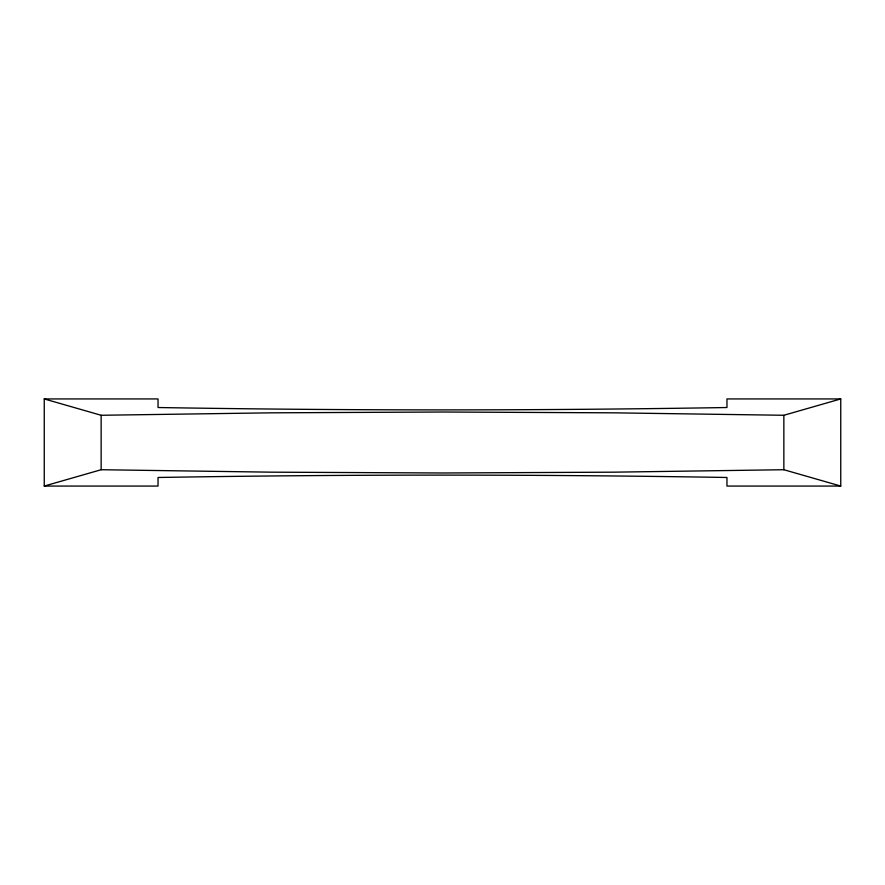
<?xml version="1.0" encoding="UTF-8"?>
<svg xmlns="http://www.w3.org/2000/svg" width="885" height="885" viewBox="0 0 885 885"><rect width="100%" height="100%" fill="white"/><g stroke="black" fill="none" stroke-linecap="round" stroke-linejoin="round"><path stroke-width="1.33" d="M44.25 486.064L101.144 469.725L271.23 472.17L442.5 472.988L613.77 472.17L783.856 469.725L840.75 486.064L840.75 398.936L726.961 398.936L726.961 407.52C537.339 410.673 347.661 410.673 158.039 407.52L158.039 398.936L44.25 398.936L44.25 486.064L158.039 486.064L158.039 477.48C347.661 474.327 537.339 474.327 726.961 477.48L726.961 486.064L840.75 486.064M44.25 398.936L101.144 415.275L271.23 412.83L442.5 412.012L613.77 412.83L783.856 415.275L840.75 398.936M783.856 415.275L783.856 469.725M101.144 415.275L101.144 469.725"/></g></svg>
